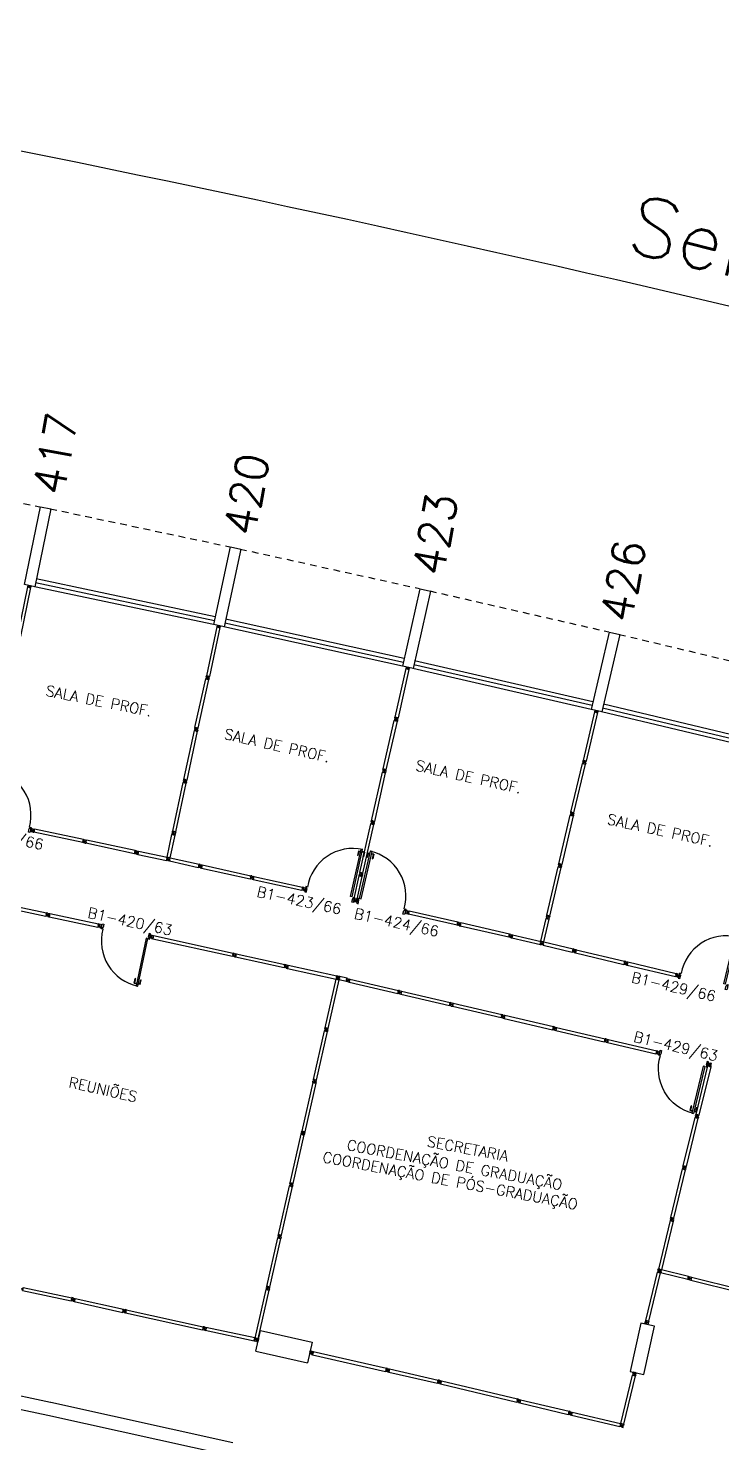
# Model space of a CAD drawing. Header units: millimetres. Extents: x 2958 to 3256, y 1036 to 1150.
# Drawn here: x 3199.34 to 3212.41, y 1114.37 to 1141.04 of the extents above; entities that cross this region are included whole.
import ezdxf

# ---------------------------------------------------------------- set-up
doc = ezdxf.new("R2010")
doc.units = ezdxf.units.MM
doc.linetypes.add('HIDDEN2', pattern=[0.1875, 0.125, -0.0625])
for name, color, linetype in [('BANC', 2, 'Continuous'), ('DIV', 2, 'Continuous'), ('ESQ', 1, 'Continuous'), ('ESTR', 3, 'Continuous'), ('NOPILAR1', 2, 'Continuous'), ('PROJ', 1, 'HIDDEN2'), ('TEXTO', 2, 'Continuous'), ('TEXTO-ENDEREÇO', 2, 'Continuous'), ('USO1', 2, 'Continuous')]:
    doc.layers.add(name, color=color, linetype=linetype)
doc.styles.add('1', font='romans.shx')
doc.styles.add('NOPILAR', font='simplex.shx', dxfattribs={"height": 0.6})
doc.styles.add('UNB-100', font='simplex.shx', dxfattribs={"height": 0.2})
doc.styles.add('UNB-100-1', font='simplex.shx', dxfattribs={"height": 0.2})
doc.dimstyles.new('1-600', dxfattribs={"dimtxt": 1.1, "dimasz": 2.5, "dimexe": 2, "dimexo": 4, "dimgap": 0.2, "dimtad": 1, "dimdec": 0, "dimzin": 4, "dimdsep": 46, "dimlunit": 6, "dimtxsty": '1', "dimblk1": 'NONE', "dimblk2": 'NONE', "dimsah": 1, "dimcen": 0, "dimclrd": 2, "dimclre": 2, "dimclrt": 2, "dimadec": 0, "dimazin": 0, "dimtfac": 1, "dimtdec": 0, "dimtmove": 2, "dimatfit": 3, "dimldrblk": 'NONE', "dimfxl": 1, "dimtolj": 1, "dimtzin": 0, "dimarcsym": 0})

# ---------------------------------------------------------------- blocks, each defined once
blk = doc.blocks.new('DIVMT-SLC')
for p, q in [((-0.03, 0.03), (-0.03, 0.006)), ((-0.008, 0.03), (-0.03, 0.03)), ((-0.0185, 0.006), (-0.03, 0.006)), ((-0.0185, -0.006), (-0.0185, 0.006)), ((-0.008, 0.03), (-0.008, 0.02)), ((-0.008, 0.02), (0.008, 0.02)), ((-0.0051, 0), (0.0051, 0)), ((0.0051, 0), (-0.0051, 0)), ((-0.0051, 0), (0.0051, 0)), ((0, -0.0051), (0, 0.0051)), ((0, 0.0051), (0, -0.0051)), ((0.008, 0.03), (0.008, 0.02)), ((0.008, 0.03), (0.03, 0.03)), ((0.0205, 0.006), (0.03, 0.006)), ((0.0205, -0.006), (0.0205, 0.006)), ((0.0205, 0.006), (0.0205, -0.006)), ((0.0205, 0.006), (0.03, 0.006)), ((0.97, 0.03), (0.03, 0.03)), ((0.03, 0.006), (0.03, 0.03)), ((0.03, -0.03), (0.03, 0.03)), ((0.03, -0.005), (0.03, 0.005)), ((0.97, -0.03), (0.97, 0.03)), ((0.97, 0.03), (0.97, 0.009)), ((0.97, 0.009), (0.97, 0.027)), ((0.9795, 0.006), (0.97, 0.006)), ((0.97, -0.005), (0.97, 0.005)), ((0.9795, 0.006), (0.9795, -0.006)), ((1.0051, 0), (0.9949, 0)), ((1, 0.0051), (1, -0.0051)), ((-0.0185, -0.006), (-0.03, -0.006)), ((-0.03, -0.03), (-0.03, -0.006)), ((-0.008, -0.03), (-0.03, -0.03)), ((-0.008, -0.03), (-0.008, -0.02)), ((-0.008, -0.02), (0.008, -0.02)), ((0.008, -0.03), (0.008, -0.02)), ((0.008, -0.03), (0.03, -0.03)), ((0.0205, -0.006), (0.03, -0.006)), ((0.0205, -0.006), (0.03, -0.006)), ((0.03, -0.006), (0.03, -0.03)), ((0.97, -0.03), (0.03, -0.03)), ((0.9795, -0.006), (0.97, -0.006)), ((0.97, -0.009), (0.97, -0.027))]:
    blk.add_line(p, q)
blk = doc.blocks.new('MTT-SLC')
for p, q in [((-0.008, 0.03), (-0.03, 0.03)), ((-0.03, 0.03), (-0.03, 0.006)), ((-0.0185, 0.006), (-0.03, 0.006)), ((-0.0185, -0.006), (-0.0185, 0.006)), ((-0.008, 0.03), (-0.008, 0.02)), ((-0.008, 0.02), (0.008, 0.02)), ((-0.0051, 0), (0.0051, 0)), ((0, -0.0051), (0, 0.0051)), ((0.008, 0.03), (0.03, 0.03)), ((0.008, 0.03), (0.008, 0.02)), ((0.0205, -0.006), (0.0205, 0.006)), ((0.0205, 0.006), (0.03, 0.006)), ((0.03, 0.006), (0.03, 0.03)), ((-0.03, -0.03), (-0.03, -0.006)), ((-0.0185, -0.006), (-0.03, -0.006)), ((-0.008, -0.03), (-0.03, -0.03)), ((-0.008, -0.02), (0.008, -0.02)), ((-0.008, -0.03), (-0.008, -0.02)), ((0.008, -0.03), (0.008, -0.02)), ((0.008, -0.03), (0.03, -0.03)), ((0.0205, -0.006), (0.03, -0.006)), ((0.03, -0.006), (0.03, -0.03))]:
    blk.add_line(p, q)
blk = doc.blocks.new('DIV-SLC')
for p, q in [((-0.0051, 0), (0.0051, 0)), ((0, -0.0051), (0, 0.0051)), ((0.0205, 0.006), (0.03, 0.006)), ((0.0205, -0.006), (0.0205, 0.006)), ((0.03, 0.03), (0.97, 0.03)), ((0.03, 0.03), (0.03, -0.03)), ((0.03, 0.009), (0.03, 0.027)), ((0.03, 0.005), (0.03, -0.005)), ((0.97, 0.03), (0.97, -0.03)), ((0.9795, 0.006), (0.97, 0.006)), ((0.97, 0.005), (0.97, -0.005)), ((0.9795, -0.006), (0.9795, 0.006)), ((1.0051, 0), (0.9949, 0)), ((0.9949, 0), (1.0051, 0)), ((1, -0.0051), (1, 0.0051)), ((0.0205, -0.006), (0.03, -0.006)), ((0.03, -0.03), (0.03, -0.009)), ((0.03, -0.009), (0.03, -0.027)), ((0.03, -0.03), (0.97, -0.03)), ((0.9795, -0.006), (0.97, -0.006))]:
    blk.add_line(p, q)
blk = doc.blocks.new('PDV2E-SLC')
at = {"layer": 'DIV', "color": 1}
for p, q in [((0.023, 0.925), (0.063, 0.925)), ((0.023, 0.925), (0.023, 0.835)), ((0.033, 0.835), (0.023, 0.835)), ((0.033, 0.915), (0.063, 0.915)), ((0.033, 0.915), (0.033, 0.835)), ((0.138, 0.925), (0.097, 0.925)), ((0.128, 0.915), (0.097, 0.915)), ((0.128, 0.915), (0.128, 0.835)), ((0.128, 0.835), (0.137, 0.835)), ((0.138, 0.925), (0.138, 0.835))]:
    blk.add_line(p, q, dxfattribs=at)
at = {"layer": 'DIV'}
for p, q in [((0.065, 0.05), (0.065, 0.965)), ((0.095, 0.965), (0.065, 0.965)), ((0.095, 0.05), (0.095, 0.965)), ((0.049, 0.05), (0.029, 0.05)), ((0.029, 0.05), (0.029, 0.035)), ((0.029, 0.035), (0.029, -0.035)), ((0.049, 0.02), (0.049, 0.05)), ((0.049, 0.02), (0.059, 0.02)), ((0.059, -0.05), (0.059, 0.02)), ((0.065, 0.05), (0.095, 0.05)), ((0.928, -0.05), (0.928, 0.02)), ((0.938, 0.02), (0.928, 0.02)), ((0.938, 0.05), (0.958, 0.05)), ((0.938, 0.02), (0.938, 0.05)), ((0.958, 0.05), (0.958, 0.035)), ((0.958, 0.035), (0.958, -0.035)), ((0.029, -0.035), (0.029, -0.05)), ((0.029, -0.05), (0.059, -0.05)), ((0.958, -0.05), (0.928, -0.05)), ((0.958, -0.035), (0.958, -0.05))]:
    blk.add_line(p, q, dxfattribs=at)
at = {"layer": 'DIV', "color": 1}
blk.add_arc((0.062, 0.1), 0.865, 356.6786, 90, dxfattribs=at)
blk = doc.blocks.new('DIVINI-SLC')
for p, q in [((-0.005, 0), (0.005, 0)), ((-0.005, 0), (0.005, 0)), ((0.008, 0.02), (0, 0.02)), ((0, 0.001), (0, 0.02)), ((0, -0.005), (0, 0.005)), ((0, -0.005), (0, 0.005)), ((0, -0.02), (0, 0.001)), ((0.008, 0.03), (0.03, 0.03)), ((0.008, 0.03), (0.008, 0.02)), ((0.02, 0.006), (0.03, 0.006)), ((0.02, 0.006), (0.02, -0.006)), ((0.02, -0.006), (0.02, 0.006)), ((0.02, 0.006), (0.03, 0.006)), ((0.02, -0.004), (0.02, 0.004)), ((0.023, 0.006), (0.027, 0.006)), ((0.03, -0.03), (0.03, 0.03)), ((0.03, 0.03), (0.03, -0.03)), ((0.03, 0.03), (0.97, 0.03)), ((0.03, 0.009), (0.03, 0.027)), ((0.03, 0.009), (0.03, 0.027)), ((0.03, -0.005), (0.03, 0.005)), ((0.03, 0.005), (0.03, -0.005)), ((0.97, 0.03), (0.97, -0.03)), ((0.98, 0.006), (0.97, 0.006)), ((0.97, 0.005), (0.97, -0.005)), ((0.98, -0.006), (0.98, 0.006)), ((0.995, 0), (1.005, 0)), ((1.005, 0), (0.995, 0)), ((1, -0.005), (1, 0.005)), ((0, -0.02), (0.008, -0.02)), ((0.008, -0.03), (0.008, -0.02)), ((0.008, -0.03), (0.03, -0.03)), ((0.02, -0.006), (0.03, -0.006)), ((0.02, -0.006), (0.03, -0.006)), ((0.023, -0.006), (0.027, -0.006)), ((0.03, -0.009), (0.03, -0.027)), ((0.03, -0.009), (0.03, -0.027)), ((0.03, -0.03), (0.03, -0.009)), ((0.03, -0.03), (0.97, -0.03)), ((0.98, -0.006), (0.97, -0.006))]:
    blk.add_line(p, q)
blk = doc.blocks.new('MDIVMT-SLC')
for p, q in [((-0.03, 0.03), (-0.03, 0.006)), ((-0.008, 0.03), (-0.03, 0.03)), ((-0.0185, 0.006), (-0.03, 0.006)), ((-0.0185, -0.006), (-0.0185, 0.006)), ((-0.008, 0.03), (-0.008, 0.02)), ((-0.008, 0.02), (0.008, 0.02)), ((-0.0051, 0), (0.0051, 0)), ((-0.0051, 0), (0.0051, 0)), ((0, -0.0051), (0, 0.0051)), ((0, -0.0051), (0, 0.0051)), ((0.008, 0.03), (0.008, 0.02)), ((0.008, 0.03), (0.03, 0.03)), ((0.0205, 0.006), (0.03, 0.006)), ((0.0205, -0.006), (0.0205, 0.006)), ((0.0205, 0.006), (0.03, 0.006)), ((0.0205, -0.006), (0.0205, 0.006)), ((0.03, 0.03), (0.03, -0.03)), ((0.03, 0.03), (0.47, 0.03)), ((0.03, 0.006), (0.03, 0.03)), ((0.03, 0.009), (0.03, 0.027)), ((0.03, 0.005), (0.03, -0.005)), ((0.47, 0.03), (0.47, -0.03)), ((0.4795, 0.006), (0.47, 0.006)), ((0.47, 0.005), (0.47, -0.005)), ((0.4795, -0.006), (0.4795, 0.006)), ((0.4949, 0), (0.5051, 0)), ((0.5051, 0), (0.4949, 0)), ((0.5, -0.0051), (0.5, 0.0051)), ((-0.0185, -0.006), (-0.03, -0.006)), ((-0.03, -0.03), (-0.03, -0.006)), ((-0.008, -0.03), (-0.03, -0.03)), ((-0.008, -0.03), (-0.008, -0.02)), ((-0.008, -0.02), (0.008, -0.02)), ((0.008, -0.03), (0.008, -0.02)), ((0.008, -0.03), (0.03, -0.03)), ((0.0205, -0.006), (0.03, -0.006)), ((0.0205, -0.006), (0.03, -0.006)), ((0.03, -0.006), (0.03, -0.03)), ((0.03, -0.03), (0.03, -0.009)), ((0.03, -0.009), (0.03, -0.027)), ((0.03, -0.03), (0.47, -0.03)), ((0.4795, -0.006), (0.47, -0.006))]:
    blk.add_line(p, q)
blk = doc.blocks.new('PDV2D-SLC')
at = {"layer": 'DIV'}
for p, q in [((0.03, 0.05), (0.06, 0.05)), ((0.03, 0.035), (0.03, 0.05)), ((0.03, -0.035), (0.03, 0.035)), ((0.06, 0.05), (0.06, -0.02)), ((0.941, 0.05), (0.941, -0.02)), ((0.971, 0.05), (0.941, 0.05)), ((0.971, 0.035), (0.971, 0.05)), ((0.971, -0.035), (0.971, 0.035)), ((0.03, -0.05), (0.03, -0.035)), ((0.05, -0.05), (0.03, -0.05)), ((0.05, -0.02), (0.06, -0.02)), ((0.05, -0.02), (0.05, -0.05)), ((0.079, -0.05), (0.109, -0.05)), ((0.079, -0.05), (0.079, -0.965)), ((0.109, -0.05), (0.109, -0.965)), ((0.951, -0.02), (0.941, -0.02)), ((0.951, -0.02), (0.951, -0.05)), ((0.951, -0.05), (0.971, -0.05)), ((0.971, -0.05), (0.971, -0.035)), ((0.109, -0.965), (0.079, -0.965))]:
    blk.add_line(p, q, dxfattribs=at)
at = {"layer": 'DIV', "color": 1}
for p, q in [((0.036, -0.925), (0.036, -0.835)), ((0.046, -0.835), (0.036, -0.835)), ((0.036, -0.925), (0.076, -0.925)), ((0.046, -0.915), (0.046, -0.835)), ((0.046, -0.915), (0.076, -0.915)), ((0.141, -0.915), (0.111, -0.915)), ((0.151, -0.925), (0.111, -0.925)), ((0.141, -0.915), (0.141, -0.835)), ((0.141, -0.835), (0.151, -0.835)), ((0.151, -0.925), (0.151, -0.835))]:
    blk.add_line(p, q, dxfattribs=at)
blk.add_arc((0.076, -0.1), 0.865, 270, 3.3214, dxfattribs=at)
blk = doc.blocks.new('*D93')
at = {"layer": 'DEFPOINTS', "color": 0, "transparency": 16777216}
for p in [(3221.465, 1133.602), (3196.179, 1132.706), (3195.887, 1131.235), (3231.548, 1124.111), (3231.132, 1122.67)]:
    blk.add_point(p, dxfattribs=at)
at = {"layer": 'USO1', "color": 2, "lineweight": -2, "transparency": 16777216}
for p, q in [((3196.957, 1136.63), (3197.832, 1141.042)), ((3232.657, 1127.954), (3233.904, 1132.276))]:
    blk.add_line(p, q, dxfattribs=at)
blk.add_arc((3112.971, 713.227), 434.15, 73.90244, 78.78048, dxfattribs=at)
at = {"layer": 'USO1', "color": 2, "transparency": 16777216, "insert": (3215.71, 1136.006), "char_height": 1.1, "attachment_point": 5, "rotation": 346.3415, "style": '1'}
blk.add_mtext('\\A1;Serviço Social', dxfattribs=at)
blk = doc.blocks.new('_NONE')
at = {"color": 0, "linetype": 'ByBlock'}
blk.add_circle((0, 0), 0.25, dxfattribs=at)
blk = doc.blocks.new('PILAR-SLC')
blk.add_lwpolyline([(0.2, 0), (0.2, -1.5), (0, -1.5), (0, 0)], close=True)

msp = doc.modelspace()

# ---------------------------------------------------------------- linework, layer by layer
at = {"layer": 'BANC'}
for p, q in [((3199.764, 1115.126), (3196.322, 1115.854)), ((3199.712, 1114.881), (3196.27, 1115.61)), ((3203.202, 1114.368), (3199.766, 1115.125)), ((3203.148, 1114.123), (3199.712, 1114.881))]:
    msp.add_line(p, q, dxfattribs=at)
at = {"layer": 'DIV'}
for p, q in [((3202.065, 1125.9), (3202.053, 1125.841)), ((3202.06, 1125.875), (3202.058, 1125.865)), ((3202.067, 1125.862), (3202.058, 1125.864)), ((3202.069, 1125.874), (3202.06, 1125.876)), ((3202.067, 1125.862), (3202.069, 1125.874)), ((3202.093, 1125.863), (3202.083, 1125.865)), ((3202.083, 1125.865), (3202.093, 1125.863)), ((3202.087, 1125.859), (3202.089, 1125.869)), ((3201.349, 1125.475), (3201.353, 1125.499)), ((3201.37, 1125.471), (3201.349, 1125.475)), ((3201.365, 1125.497), (3201.353, 1125.499)), ((3201.361, 1125.534), (3201.356, 1125.511)), ((3201.367, 1125.508), (3201.356, 1125.511)), ((3201.382, 1125.53), (3201.361, 1125.534)), ((3201.365, 1125.497), (3201.367, 1125.508)), ((3201.37, 1125.471), (3201.372, 1125.481)), ((3201.372, 1125.481), (3201.388, 1125.477)), ((3201.379, 1125.5), (3201.389, 1125.498)), ((3201.379, 1125.5), (3201.389, 1125.498)), ((3201.382, 1125.53), (3201.38, 1125.52)), ((3201.38, 1125.52), (3201.396, 1125.517)), ((3201.383, 1125.494), (3201.385, 1125.504)), ((3201.383, 1125.494), (3201.385, 1125.504)), ((3201.386, 1125.468), (3201.388, 1125.477)), ((3201.386, 1125.468), (3201.407, 1125.463)), ((3201.398, 1125.526), (3201.396, 1125.517)), ((3201.398, 1125.526), (3201.42, 1125.522)), ((3201.403, 1125.489), (3201.405, 1125.5)), ((3201.403, 1125.489), (3201.405, 1125.5)), ((3201.403, 1125.489), (3201.412, 1125.487)), ((3201.403, 1125.489), (3201.412, 1125.487)), ((3201.405, 1125.5), (3201.415, 1125.498)), ((3201.405, 1125.5), (3201.415, 1125.498)), ((3201.42, 1125.522), (3201.407, 1125.463)), ((3201.412, 1125.487), (3201.407, 1125.463)), ((3201.407, 1125.463), (3201.412, 1125.484)), ((3201.407, 1125.463), (3201.95, 1125.35)), ((3201.412, 1125.484), (3201.408, 1125.466)), ((3201.414, 1125.497), (3201.412, 1125.488)), ((3201.415, 1125.498), (3201.42, 1125.522)), ((3201.415, 1125.501), (3201.419, 1125.519)), ((3201.42, 1125.522), (3201.962, 1125.409)), ((3202.018, 1125.397), (3202.562, 1125.277)), ((3202.005, 1125.338), (3202.549, 1125.218)), ((3202.562, 1125.277), (3202.549, 1125.218)), ((3202.554, 1125.241), (3202.549, 1125.218)), ((3202.571, 1125.213), (3202.549, 1125.218)), ((3202.557, 1125.252), (3202.554, 1125.242)), ((3202.563, 1125.239), (3202.554, 1125.241)), ((3202.563, 1125.239), (3202.554, 1125.241)), ((3202.557, 1125.253), (3202.562, 1125.277)), ((3202.566, 1125.251), (3202.557, 1125.253)), ((3202.566, 1125.251), (3202.557, 1125.253)), ((3202.583, 1125.272), (3202.562, 1125.277)), ((3202.563, 1125.239), (3202.566, 1125.251)), ((3202.566, 1125.251), (3202.563, 1125.239)), ((3202.571, 1125.213), (3202.573, 1125.223)), ((3202.588, 1125.219), (3202.573, 1125.223)), ((3202.59, 1125.24), (3202.58, 1125.242)), ((3202.58, 1125.242), (3202.59, 1125.24)), ((3202.59, 1125.24), (3202.58, 1125.242)), ((3202.583, 1125.272), (3202.581, 1125.262)), ((3202.597, 1125.259), (3202.581, 1125.262)), ((3202.584, 1125.236), (3202.586, 1125.246)), ((3202.586, 1125.246), (3202.584, 1125.236)), ((3202.586, 1125.21), (3202.588, 1125.219)), ((3202.586, 1125.21), (3202.608, 1125.205)), ((3202.599, 1125.268), (3202.597, 1125.259)), ((3202.599, 1125.268), (3202.621, 1125.264)), ((3202.604, 1125.243), (3202.602, 1125.231)), ((3202.602, 1125.231), (3202.613, 1125.228)), ((3202.604, 1125.243), (3202.615, 1125.24)), ((3202.608, 1125.205), (3202.613, 1125.228)), ((3202.621, 1125.264), (3202.615, 1125.24)), ((3198.172, 1124.618), (3199.676, 1124.299)), ((3198.184, 1124.677), (3199.688, 1124.358)), ((3199.688, 1124.358), (3199.676, 1124.299)), ((3199.683, 1124.334), (3199.681, 1124.324)), ((3199.683, 1124.335), (3199.688, 1124.358)), ((3199.692, 1124.333), (3199.683, 1124.335)), ((3199.692, 1124.333), (3199.683, 1124.335)), ((3199.71, 1124.354), (3199.688, 1124.358)), ((3199.69, 1124.321), (3199.692, 1124.333)), ((3199.692, 1124.333), (3199.69, 1124.321)), ((3199.71, 1124.354), (3199.708, 1124.344)), ((3199.723, 1124.34), (3199.708, 1124.344)), ((3199.71, 1124.318), (3199.712, 1124.328)), ((3199.712, 1124.328), (3199.71, 1124.318)), ((3199.725, 1124.35), (3199.723, 1124.34)), ((3199.725, 1124.35), (3199.747, 1124.346)), ((3199.747, 1124.346), (3199.742, 1124.322)), ((3199.681, 1124.323), (3199.676, 1124.299)), ((3199.697, 1124.295), (3199.676, 1124.299)), ((3199.69, 1124.321), (3199.681, 1124.323)), ((3199.69, 1124.321), (3199.681, 1124.323)), ((3199.697, 1124.295), (3199.699, 1124.305)), ((3199.715, 1124.301), (3199.699, 1124.305)), ((3199.716, 1124.321), (3199.706, 1124.324)), ((3199.706, 1124.324), (3199.716, 1124.321)), ((3199.716, 1124.321), (3199.706, 1124.324)), ((3199.713, 1124.292), (3199.715, 1124.301)), ((3199.713, 1124.292), (3199.734, 1124.287)), ((3199.731, 1124.325), (3199.728, 1124.313)), ((3199.728, 1124.313), (3199.739, 1124.31)), ((3199.731, 1124.325), (3199.742, 1124.322)), ((3199.734, 1124.287), (3199.739, 1124.31)), ((3209.117, 1124.313), (3209.104, 1124.255)), ((3209.119, 1124.276), (3209.109, 1124.278)), ((3209.112, 1124.289), (3209.11, 1124.279)), ((3209.121, 1124.288), (3209.112, 1124.29)), ((3209.119, 1124.276), (3209.121, 1124.288)), ((3209.135, 1124.278), (3209.145, 1124.276)), ((3209.145, 1124.276), (3209.135, 1124.278)), ((3209.139, 1124.272), (3209.141, 1124.282)), ((3201.645, 1123.945), (3201.632, 1123.886)), ((3201.637, 1123.909), (3201.632, 1123.886)), ((3201.654, 1123.881), (3201.632, 1123.886)), ((3201.647, 1123.907), (3201.637, 1123.909)), ((3201.647, 1123.907), (3201.637, 1123.909)), ((3201.64, 1123.92), (3201.638, 1123.91)), ((3201.64, 1123.921), (3201.645, 1123.945)), ((3201.649, 1123.919), (3201.64, 1123.921)), ((3201.649, 1123.919), (3201.64, 1123.921)), ((3201.667, 1123.94), (3201.645, 1123.945)), ((3201.647, 1123.907), (3201.649, 1123.919)), ((3201.649, 1123.919), (3201.647, 1123.907)), ((3201.654, 1123.881), (3201.656, 1123.891)), ((3201.671, 1123.888), (3201.656, 1123.891)), ((3201.663, 1123.91), (3201.673, 1123.908)), ((3201.673, 1123.908), (3201.663, 1123.91)), ((3201.663, 1123.91), (3201.673, 1123.908)), ((3201.673, 1123.908), (3201.663, 1123.91)), ((3201.667, 1123.94), (3201.664, 1123.93)), ((3201.68, 1123.927), (3201.664, 1123.93)), ((3201.667, 1123.904), (3201.669, 1123.914)), ((3201.667, 1123.904), (3201.669, 1123.914)), ((3201.669, 1123.914), (3201.667, 1123.904)), ((3201.669, 1123.878), (3201.671, 1123.888)), ((3201.669, 1123.878), (3201.691, 1123.873)), ((3201.682, 1123.936), (3201.68, 1123.927)), ((3201.682, 1123.936), (3201.704, 1123.932)), ((3201.687, 1123.911), (3201.685, 1123.899)), ((3201.685, 1123.899), (3201.696, 1123.896)), ((3201.687, 1123.911), (3201.699, 1123.908)), ((3201.687, 1123.898), (3201.689, 1123.91)), ((3201.687, 1123.898), (3201.696, 1123.896)), ((3201.689, 1123.91), (3201.699, 1123.908)), ((3201.704, 1123.932), (3201.691, 1123.873)), ((3201.691, 1123.873), (3201.696, 1123.896)), ((3201.695, 1123.893), (3201.691, 1123.876)), ((3201.691, 1123.873), (3201.695, 1123.893)), ((3201.691, 1123.873), (3203.192, 1123.542)), ((3201.698, 1123.907), (3201.696, 1123.897)), ((3201.704, 1123.932), (3201.699, 1123.908)), ((3201.699, 1123.911), (3201.703, 1123.929)), ((3201.704, 1123.932), (3203.205, 1123.6)), ((3208.402, 1123.899), (3208.407, 1123.923)), ((3208.424, 1123.894), (3208.402, 1123.899)), ((3208.419, 1123.92), (3208.407, 1123.923)), ((3208.415, 1123.958), (3208.41, 1123.934)), ((3208.421, 1123.932), (3208.41, 1123.934)), ((3208.437, 1123.953), (3208.415, 1123.958)), ((3208.419, 1123.92), (3208.421, 1123.932)), ((3208.424, 1123.894), (3208.426, 1123.904)), ((3208.426, 1123.904), (3208.441, 1123.901)), ((3208.433, 1123.923), (3208.443, 1123.921)), ((3208.433, 1123.923), (3208.443, 1123.921)), ((3208.437, 1123.953), (3208.435, 1123.943)), ((3208.435, 1123.943), (3208.45, 1123.94)), ((3208.437, 1123.917), (3208.439, 1123.927)), ((3208.437, 1123.917), (3208.439, 1123.927)), ((3208.439, 1123.891), (3208.441, 1123.901)), ((3208.439, 1123.891), (3208.461, 1123.886)), ((3208.452, 1123.949), (3208.45, 1123.94)), ((3208.452, 1123.949), (3208.474, 1123.945)), ((3208.457, 1123.912), (3208.459, 1123.923)), ((3208.457, 1123.912), (3208.459, 1123.923)), ((3208.457, 1123.912), (3208.466, 1123.909)), ((3208.457, 1123.912), (3208.466, 1123.909)), ((3208.459, 1123.923), (3208.469, 1123.921)), ((3208.459, 1123.923), (3208.469, 1123.921)), ((3208.474, 1123.945), (3208.461, 1123.886)), ((3208.466, 1123.909), (3208.461, 1123.886)), ((3208.465, 1123.907), (3208.461, 1123.889)), ((3208.461, 1123.886), (3208.465, 1123.907)), ((3208.461, 1123.886), (3209.001, 1123.763)), ((3208.468, 1123.92), (3208.466, 1123.91)), ((3208.469, 1123.921), (3208.474, 1123.945)), ((3208.469, 1123.924), (3208.473, 1123.942)), ((3208.474, 1123.945), (3209.014, 1123.822)), ((3209.062, 1123.811), (3209.612, 1123.68)), ((3203.205, 1123.6), (3203.192, 1123.542)), ((3203.197, 1123.565), (3203.192, 1123.542)), ((3203.213, 1123.537), (3203.192, 1123.542)), ((3203.199, 1123.576), (3203.197, 1123.566)), ((3203.206, 1123.563), (3203.197, 1123.565)), ((3203.206, 1123.563), (3203.197, 1123.565)), ((3203.199, 1123.577), (3203.205, 1123.6)), ((3203.209, 1123.575), (3203.199, 1123.577)), ((3203.209, 1123.575), (3203.199, 1123.577)), ((3203.226, 1123.595), (3203.205, 1123.6)), ((3203.206, 1123.563), (3203.209, 1123.575)), ((3203.209, 1123.575), (3203.206, 1123.563)), ((3203.213, 1123.537), (3203.215, 1123.547)), ((3203.231, 1123.543), (3203.215, 1123.547)), ((3203.232, 1123.563), (3203.222, 1123.565)), ((3203.222, 1123.565), (3203.232, 1123.563)), ((3203.232, 1123.563), (3203.222, 1123.565)), ((3203.226, 1123.595), (3203.224, 1123.586)), ((3203.24, 1123.582), (3203.224, 1123.586)), ((3203.226, 1123.559), (3203.228, 1123.569)), ((3203.228, 1123.569), (3203.226, 1123.559)), ((3203.229, 1123.533), (3203.231, 1123.543)), ((3203.229, 1123.533), (3203.25, 1123.529)), ((3203.242, 1123.592), (3203.24, 1123.582)), ((3203.242, 1123.592), (3203.263, 1123.587)), ((3203.247, 1123.566), (3203.244, 1123.555)), ((3203.244, 1123.555), (3203.255, 1123.552)), ((3203.247, 1123.566), (3203.258, 1123.564)), ((3203.25, 1123.529), (3203.255, 1123.552)), ((3203.263, 1123.587), (3203.258, 1123.564)), ((3209.048, 1123.752), (3209.598, 1123.621)), ((3209.612, 1123.68), (3209.598, 1123.621)), ((3209.604, 1123.645), (3209.598, 1123.621)), ((3209.619, 1123.616), (3209.598, 1123.621)), ((3209.606, 1123.655), (3209.604, 1123.646)), ((3209.613, 1123.643), (3209.604, 1123.645)), ((3209.613, 1123.643), (3209.604, 1123.645)), ((3209.606, 1123.656), (3209.612, 1123.68)), ((3209.616, 1123.654), (3209.606, 1123.656)), ((3209.616, 1123.654), (3209.606, 1123.656)), ((3209.633, 1123.675), (3209.612, 1123.68)), ((3209.613, 1123.643), (3209.616, 1123.654)), ((3209.616, 1123.654), (3209.613, 1123.643)), ((3209.619, 1123.616), (3209.622, 1123.626)), ((3209.637, 1123.622), (3209.622, 1123.626)), ((3209.639, 1123.642), (3209.629, 1123.645)), ((3209.629, 1123.645), (3209.639, 1123.642)), ((3209.639, 1123.642), (3209.629, 1123.645)), ((3209.633, 1123.675), (3209.631, 1123.665)), ((3209.647, 1123.661), (3209.631, 1123.665)), ((3209.633, 1123.639), (3209.635, 1123.649)), ((3209.635, 1123.649), (3209.633, 1123.639)), ((3209.635, 1123.613), (3209.637, 1123.622)), ((3209.635, 1123.613), (3209.656, 1123.607)), ((3209.649, 1123.671), (3209.647, 1123.661)), ((3209.649, 1123.671), (3209.67, 1123.666)), ((3209.654, 1123.645), (3209.651, 1123.633)), ((3209.651, 1123.633), (3209.662, 1123.631)), ((3209.654, 1123.645), (3209.665, 1123.642)), ((3209.656, 1123.607), (3209.662, 1123.631)), ((3209.67, 1123.666), (3209.665, 1123.642)), ((3205.333, 1123.067), (3205.203, 1123.098)), ((3205.347, 1123.126), (3205.216, 1123.157)), ((3212.18, 1121.496), (3212.19, 1121.493)), ((3212.184, 1121.49), (3212.187, 1121.5)), ((3204.518, 1120.208), (3204.528, 1120.206)), ((3204.521, 1120.202), (3204.524, 1120.212)), ((3204.541, 1120.197), (3204.544, 1120.208)), ((3204.541, 1120.197), (3204.551, 1120.194)), ((3204.544, 1120.208), (3204.553, 1120.206)), ((3204.559, 1120.23), (3204.545, 1120.171)), ((3204.545, 1120.171), (3204.55, 1120.192)), ((3204.55, 1120.192), (3204.546, 1120.174)), ((3204.553, 1120.205), (3204.551, 1120.195)), ((3204.554, 1120.209), (3204.558, 1120.227)), ((3211.235, 1117.609), (3211.245, 1117.607)), ((3211.245, 1117.607), (3211.235, 1117.609)), ((3211.241, 1117.613), (3211.239, 1117.603)), ((3211.262, 1117.609), (3211.259, 1117.597)), ((3211.259, 1117.597), (3211.268, 1117.595)), ((3211.262, 1117.572), (3211.277, 1117.63)), ((3211.262, 1117.609), (3211.271, 1117.607)), ((3211.773, 1117.445), (3211.262, 1117.572)), ((3211.268, 1117.596), (3211.271, 1117.606)), ((3211.787, 1117.503), (3211.277, 1117.63)), ((3211.773, 1117.445), (3211.787, 1117.503)), ((3211.778, 1117.469), (3211.773, 1117.445)), ((3211.778, 1117.466), (3211.773, 1117.448)), ((3211.794, 1117.44), (3211.773, 1117.445)), ((3211.788, 1117.466), (3211.778, 1117.469)), ((3211.788, 1117.466), (3211.778, 1117.469)), ((3211.779, 1117.469), (3211.781, 1117.479)), ((3211.781, 1117.48), (3211.787, 1117.503)), ((3211.79, 1117.478), (3211.781, 1117.48)), ((3211.79, 1117.478), (3211.781, 1117.48)), ((3211.787, 1117.503), (3211.782, 1117.483)), ((3211.782, 1117.483), (3211.786, 1117.501)), ((3211.808, 1117.498), (3211.787, 1117.503)), ((3211.79, 1117.478), (3211.788, 1117.466)), ((3211.79, 1117.478), (3211.788, 1117.466)), ((3211.794, 1117.44), (3211.796, 1117.45)), ((3211.812, 1117.446), (3211.796, 1117.45)), ((3211.814, 1117.466), (3211.804, 1117.468)), ((3211.814, 1117.466), (3211.804, 1117.468)), ((3211.808, 1117.498), (3211.806, 1117.488)), ((3211.822, 1117.485), (3211.806, 1117.488)), ((3211.81, 1117.472), (3211.808, 1117.462)), ((3211.81, 1117.472), (3211.808, 1117.462)), ((3211.81, 1117.436), (3211.812, 1117.446)), ((3211.81, 1117.436), (3211.831, 1117.431)), ((3211.824, 1117.494), (3211.822, 1117.485)), ((3211.824, 1117.494), (3211.845, 1117.489)), ((3211.828, 1117.468), (3211.825, 1117.457)), ((3211.825, 1117.457), (3211.837, 1117.454)), ((3211.828, 1117.468), (3211.84, 1117.466)), ((3211.831, 1117.431), (3211.837, 1117.454)), ((3211.845, 1117.489), (3211.84, 1117.466)), ((3201.192, 1116.874), (3201.179, 1116.815)), ((3201.187, 1116.853), (3201.191, 1116.871)), ((3201.192, 1116.874), (3202.643, 1116.554)), ((3201.151, 1116.852), (3201.161, 1116.85)), ((3201.155, 1116.846), (3201.157, 1116.856)), ((3201.175, 1116.841), (3201.177, 1116.852)), ((3201.175, 1116.841), (3201.184, 1116.839)), ((3201.177, 1116.852), (3201.187, 1116.85)), ((3201.179, 1116.815), (3201.184, 1116.836)), ((3201.179, 1116.815), (3202.631, 1116.496)), ((3201.184, 1116.836), (3201.18, 1116.818)), ((3201.187, 1116.849), (3201.184, 1116.84)), ((3210.968, 1116.614), (3210.982, 1116.673)), ((3210.974, 1116.638), (3210.968, 1116.614)), ((3210.989, 1116.609), (3210.968, 1116.614)), ((3210.973, 1116.635), (3210.969, 1116.617)), ((3210.974, 1116.639), (3210.976, 1116.648)), ((3210.983, 1116.635), (3210.974, 1116.638)), ((3210.983, 1116.635), (3210.974, 1116.638)), ((3210.977, 1116.649), (3210.982, 1116.673)), ((3210.982, 1116.673), (3210.977, 1116.652)), ((3210.977, 1116.652), (3210.982, 1116.67)), ((3210.986, 1116.647), (3210.977, 1116.649)), ((3210.986, 1116.647), (3210.977, 1116.649)), ((3211.004, 1116.667), (3210.982, 1116.673)), ((3210.986, 1116.647), (3210.983, 1116.635)), ((3210.986, 1116.647), (3210.983, 1116.635)), ((3210.989, 1116.609), (3210.992, 1116.619)), ((3211.007, 1116.615), (3210.992, 1116.619)), ((3211.009, 1116.635), (3210.999, 1116.638)), ((3211.009, 1116.635), (3210.999, 1116.638)), ((3211.004, 1116.667), (3211.001, 1116.658)), ((3211.017, 1116.654), (3211.001, 1116.658)), ((3211.006, 1116.641), (3211.003, 1116.631)), ((3211.006, 1116.641), (3211.003, 1116.631)), ((3211.005, 1116.605), (3211.007, 1116.615)), ((3211.005, 1116.605), (3211.026, 1116.6)), ((3211.019, 1116.664), (3211.017, 1116.654)), ((3211.019, 1116.664), (3211.041, 1116.658)), ((3211.024, 1116.638), (3211.021, 1116.626)), ((3211.021, 1116.626), (3211.032, 1116.623)), ((3211.024, 1116.638), (3211.035, 1116.635)), ((3211.026, 1116.6), (3211.032, 1116.623)), ((3211.041, 1116.658), (3211.035, 1116.635)), ((3202.643, 1116.554), (3202.631, 1116.496)), ((3202.636, 1116.519), (3202.631, 1116.496)), ((3202.652, 1116.491), (3202.631, 1116.496)), ((3202.638, 1116.53), (3202.636, 1116.52)), ((3202.645, 1116.517), (3202.636, 1116.519)), ((3202.645, 1116.517), (3202.636, 1116.519)), ((3202.638, 1116.531), (3202.643, 1116.554)), ((3202.648, 1116.529), (3202.638, 1116.531)), ((3202.648, 1116.529), (3202.638, 1116.531)), ((3202.665, 1116.55), (3202.643, 1116.554)), ((3202.645, 1116.517), (3202.648, 1116.529)), ((3202.648, 1116.529), (3202.645, 1116.517)), ((3202.652, 1116.491), (3202.654, 1116.501)), ((3202.67, 1116.497), (3202.654, 1116.501)), ((3202.671, 1116.517), (3202.661, 1116.52)), ((3202.661, 1116.52), (3202.671, 1116.517)), ((3202.671, 1116.517), (3202.661, 1116.52)), ((3202.665, 1116.55), (3202.663, 1116.54)), ((3202.678, 1116.536), (3202.663, 1116.54)), ((3202.665, 1116.514), (3202.667, 1116.523)), ((3202.667, 1116.523), (3202.665, 1116.514)), ((3202.668, 1116.487), (3202.67, 1116.497)), ((3202.668, 1116.487), (3202.689, 1116.483)), ((3202.681, 1116.546), (3202.678, 1116.536)), ((3202.681, 1116.546), (3202.702, 1116.541)), ((3202.686, 1116.52), (3202.683, 1116.509)), ((3202.683, 1116.509), (3202.694, 1116.506)), ((3202.686, 1116.52), (3202.697, 1116.518)), ((3202.689, 1116.483), (3202.694, 1116.506)), ((3202.702, 1116.541), (3202.697, 1116.518)), ((3203.632, 1116.096), (3203.721, 1116.486)), ((3203.682, 1116.327), (3203.669, 1116.268)), ((3203.721, 1116.486), (3204.696, 1116.264)), ((3203.632, 1116.096), (3204.607, 1115.874)), ((3203.641, 1116.305), (3203.651, 1116.303)), ((3203.645, 1116.299), (3203.647, 1116.309)), ((3203.665, 1116.294), (3203.667, 1116.305)), ((3203.665, 1116.294), (3203.674, 1116.292)), ((3203.667, 1116.305), (3203.677, 1116.303)), ((3203.673, 1116.289), (3203.669, 1116.271)), ((3203.669, 1116.268), (3203.673, 1116.289)), ((3203.676, 1116.302), (3203.674, 1116.293)), ((3203.677, 1116.306), (3203.681, 1116.324)), ((3204.696, 1116.264), (3204.607, 1115.874)), ((3204.659, 1116.101), (3204.646, 1116.042)), ((3204.651, 1116.066), (3204.646, 1116.042)), ((3204.653, 1116.077), (3204.651, 1116.067)), ((3204.66, 1116.064), (3204.651, 1116.066)), ((3204.66, 1116.064), (3204.651, 1116.066)), ((3204.654, 1116.078), (3204.659, 1116.101)), ((3204.663, 1116.075), (3204.654, 1116.078)), ((3204.663, 1116.075), (3204.654, 1116.078)), ((3204.681, 1116.096), (3204.659, 1116.101)), ((3204.66, 1116.064), (3204.663, 1116.075)), ((3204.663, 1116.075), (3204.66, 1116.064)), ((3204.676, 1116.064), (3204.686, 1116.062)), ((3204.687, 1116.064), (3204.677, 1116.066)), ((3204.677, 1116.066), (3204.687, 1116.064)), ((3204.687, 1116.064), (3204.677, 1116.066)), ((3204.681, 1116.096), (3204.678, 1116.086)), ((3204.694, 1116.083), (3204.678, 1116.086)), ((3204.68, 1116.06), (3204.683, 1116.07)), ((3204.683, 1116.07), (3204.68, 1116.06)), ((3204.68, 1116.058), (3204.682, 1116.068)), ((3204.696, 1116.092), (3204.694, 1116.083)), ((3204.696, 1116.092), (3204.718, 1116.088)), ((3204.701, 1116.067), (3204.698, 1116.055)), ((3204.7, 1116.052), (3204.702, 1116.064)), ((3204.701, 1116.067), (3204.712, 1116.064)), ((3204.702, 1116.064), (3204.712, 1116.062)), ((3204.717, 1116.085), (3204.704, 1116.027)), ((3204.711, 1116.061), (3204.709, 1116.051)), ((3204.718, 1116.088), (3204.712, 1116.064)), ((3204.712, 1116.065), (3204.716, 1116.083)), ((3204.717, 1116.085), (3206.093, 1115.771)), ((3204.667, 1116.038), (3204.646, 1116.042)), ((3204.667, 1116.038), (3204.669, 1116.047)), ((3204.685, 1116.044), (3204.669, 1116.047)), ((3204.683, 1116.034), (3204.685, 1116.044)), ((3204.683, 1116.034), (3204.704, 1116.029)), ((3204.698, 1116.055), (3204.709, 1116.052)), ((3204.7, 1116.052), (3204.709, 1116.05)), ((3204.704, 1116.029), (3204.709, 1116.052)), ((3204.704, 1116.027), (3204.708, 1116.047)), ((3204.708, 1116.047), (3204.704, 1116.03)), ((3204.704, 1116.027), (3206.08, 1115.713)), ((3206.093, 1115.771), (3206.08, 1115.713)), ((3206.085, 1115.736), (3206.08, 1115.713)), ((3206.101, 1115.708), (3206.08, 1115.713)), ((3206.095, 1115.734), (3206.085, 1115.736)), ((3206.095, 1115.734), (3206.085, 1115.736)), ((3206.088, 1115.747), (3206.086, 1115.737)), ((3206.088, 1115.748), (3206.093, 1115.771)), ((3206.097, 1115.746), (3206.088, 1115.748)), ((3206.097, 1115.746), (3206.088, 1115.748)), ((3206.115, 1115.766), (3206.093, 1115.771)), ((3206.095, 1115.734), (3206.097, 1115.746)), ((3206.097, 1115.746), (3206.095, 1115.734)), ((3206.101, 1115.708), (3206.104, 1115.718)), ((3206.119, 1115.714), (3206.104, 1115.718)), ((3206.121, 1115.734), (3206.111, 1115.737)), ((3206.111, 1115.737), (3206.121, 1115.734)), ((3206.121, 1115.734), (3206.111, 1115.737)), ((3206.115, 1115.766), (3206.113, 1115.757)), ((3206.128, 1115.753), (3206.113, 1115.757)), ((3206.115, 1115.73), (3206.117, 1115.74)), ((3206.117, 1115.74), (3206.115, 1115.73)), ((3206.117, 1115.704), (3206.119, 1115.714)), ((3206.117, 1115.704), (3206.138, 1115.7)), ((3206.13, 1115.763), (3206.128, 1115.753)), ((3206.13, 1115.763), (3206.152, 1115.758)), ((3206.135, 1115.737), (3206.133, 1115.725)), ((3206.133, 1115.725), (3206.144, 1115.723)), ((3206.135, 1115.737), (3206.146, 1115.735)), ((3206.138, 1115.7), (3206.144, 1115.723)), ((3206.152, 1115.758), (3206.146, 1115.735)), ((3207.13, 1115.535), (3207.116, 1115.477)), ((3207.125, 1115.515), (3207.129, 1115.532)), ((3207.13, 1115.535), (3208.564, 1115.193)), ((3207.089, 1115.514), (3207.099, 1115.512)), ((3207.093, 1115.508), (3207.095, 1115.518)), ((3207.112, 1115.502), (3207.115, 1115.514)), ((3207.112, 1115.502), (3207.122, 1115.5)), ((3207.115, 1115.514), (3207.124, 1115.512)), ((3207.116, 1115.477), (3207.121, 1115.497)), ((3207.116, 1115.477), (3208.55, 1115.135)), ((3207.121, 1115.497), (3207.117, 1115.48)), ((3207.124, 1115.511), (3207.122, 1115.501)), ((3208.564, 1115.193), (3208.55, 1115.135)), ((3208.556, 1115.158), (3208.55, 1115.135)), ((3208.572, 1115.129), (3208.55, 1115.135)), ((3208.558, 1115.169), (3208.556, 1115.159)), ((3208.565, 1115.156), (3208.556, 1115.158)), ((3208.565, 1115.156), (3208.556, 1115.158)), ((3208.559, 1115.17), (3208.564, 1115.193)), ((3208.568, 1115.167), (3208.559, 1115.17)), ((3208.568, 1115.167), (3208.559, 1115.17)), ((3208.586, 1115.188), (3208.564, 1115.193)), ((3208.565, 1115.156), (3208.568, 1115.167)), ((3208.568, 1115.167), (3208.565, 1115.156)), ((3208.572, 1115.129), (3208.574, 1115.139)), ((3208.59, 1115.136), (3208.574, 1115.139)), ((3208.591, 1115.156), (3208.581, 1115.158)), ((3208.581, 1115.158), (3208.591, 1115.156)), ((3208.591, 1115.156), (3208.581, 1115.158)), ((3208.586, 1115.188), (3208.583, 1115.178)), ((3208.599, 1115.174), (3208.583, 1115.178)), ((3208.585, 1115.152), (3208.588, 1115.162)), ((3208.588, 1115.162), (3208.585, 1115.152)), ((3208.587, 1115.126), (3208.59, 1115.136)), ((3208.587, 1115.126), (3208.609, 1115.121)), ((3208.601, 1115.184), (3208.599, 1115.174)), ((3208.601, 1115.184), (3208.623, 1115.179)), ((3208.606, 1115.158), (3208.603, 1115.147)), ((3208.603, 1115.147), (3208.614, 1115.144)), ((3208.606, 1115.158), (3208.617, 1115.156)), ((3208.609, 1115.121), (3208.614, 1115.144)), ((3208.623, 1115.179), (3208.617, 1115.156))]:
    msp.add_line(p, q, dxfattribs=at)
msp.add_lwpolyline([(3210.688, 1115.711), (3210.948, 1115.653), (3211.148, 1116.564), (3210.888, 1116.622)], close=True, dxfattribs=at)
at = {"layer": 'ESQ'}
for p, q in [((3202.836, 1129.795), (3199.463, 1130.509)), ((3202.852, 1129.868), (3199.478, 1130.582)), ((3202.867, 1129.942), (3199.494, 1130.656)), ((3206.399, 1129.01), (3203.032, 1129.753)), ((3206.415, 1129.083), (3203.048, 1129.826)), ((3206.431, 1129.156), (3203.064, 1129.899)), ((3209.955, 1128.195), (3206.594, 1128.966)), ((3209.971, 1128.268), (3206.611, 1129.039)), ((3209.988, 1128.341), (3206.627, 1129.112)), ((3213.503, 1127.349), (3210.149, 1128.149)), ((3213.521, 1127.422), (3210.167, 1128.222)), ((3213.538, 1127.495), (3210.184, 1128.295))]:
    msp.add_line(p, q, dxfattribs=at)
at = {"layer": 'PROJ'}
for p, q in [((3196.169, 1132.708), (3199.561, 1132.02)), ((3199.757, 1131.98), (3203.143, 1131.263)), ((3203.338, 1131.221), (3206.717, 1130.476)), ((3206.912, 1130.432), (3210.285, 1129.658)), ((3210.48, 1129.612), (3213.846, 1128.809))]:
    msp.add_line(p, q, dxfattribs=at)

# ---------------------------------------------------------------- block references
at = {"layer": 'DIV'}
for name, p, rotation in [('DIVINI-SLC', (3199.364, 1130.529), 258.3861757123216), ('DIVINI-SLC', (3202.933, 1129.774), 257.8983757123216), ('DIVINI-SLC', (3206.496, 1128.988), 257.4105757123216), ('DIVMT-SLC', (3202.724, 1128.796), 257.6014592458077), ('DIVINI-SLC', (3210.051, 1128.172), 256.9227757123217), ('DIVMT-SLC', (3202.511, 1127.819), 257.8526401987342), ('DIVMT-SLC', (3206.278, 1128.012), 257.1136592458077), ('PDV2E-SLC', (3198.449, 1126.121), 348.0120582532916), ('DIVMT-SLC', (3206.057, 1127.037), 257.3648401987343), ('DIVMT-SLC', (3209.825, 1127.198), 256.6258592458076), ('DIVMT-SLC', (3202.3, 1126.841), 257.7948040021593), ('DIVMT-SLC', (3209.596, 1126.224), 256.8770401987342), ('DIVMT-SLC', (3199.428, 1125.914), 348.1849395974363), ('DIVMT-SLC', (3205.837, 1126.061), 257.3070040021593), ('DIVMT-SLC', (3200.406, 1125.707), 347.9604679424477), ('MDIVMT-SLC', (3201.982, 1125.374), 77.80490666988075), ('MTT-SLC', (3202.088, 1125.864), 167.989606662322), ('PDV2D-SLC', (3205.514, 1124.595), 167.4824976035728), ('PDV2E-SLC', (3205.514, 1124.595), 347.0364582532915), ('DIVMT-SLC', (3203.561, 1125.025), 167.5456233087274), ('DIVMT-SLC', (3209.368, 1125.251), 256.8192040021593), ('DIVMT-SLC', (3204.538, 1124.81), 167.5858485012792), ('MDIVMT-SLC', (3205.507, 1124.596), 77.31710666988076), ('MTT-SLC', (3205.617, 1125.086), 347.0573436579633), ('DIVMT-SLC', (3200.69, 1124.116), 168.070065763344), ('DIVMT-SLC', (3206.489, 1124.371), 347.2093395974363), ('PDV2E-SLC', (3201.668, 1123.909), 168.0849796573629), ('DIVMT-SLC', (3207.464, 1124.147), 346.9848679424476), ('MDIVMT-SLC', (3209.026, 1123.788), 76.82930666988075), ('MTT-SLC', (3209.14, 1124.277), 167.014006662322), ('PDV2D-SLC', (3212.552, 1122.948), 166.5068976035728), ('DIVMT-SLC', (3204.204, 1123.349), 167.582265763344), ('DIVMT-SLC', (3210.607, 1123.411), 166.5700233087274), ('DIVMT-SLC', (3205.181, 1123.134), 167.582265763344), ('DIVMT-SLC', (3211.58, 1123.18), 166.6102485012792), ('DIVMT-SLC', (3205.181, 1123.134), 257.3269788716892), ('MTT-SLC', (3205.369, 1123.09), 166.8292170700851), ('DIVMT-SLC', (3206.343, 1122.862), 166.8292170700851), ('DIVMT-SLC', (3207.317, 1122.634), 166.8292170700851), ('DIVMT-SLC', (3208.291, 1122.406), 166.8292170700851), ('DIVMT-SLC', (3204.961, 1122.158), 257.2622992112164), ('DIVMT-SLC', (3209.264, 1122.178), 166.8292170700851), ('DIVMT-SLC', (3210.238, 1121.95), 166.8292170700851), ('DIVMT-SLC', (3211.212, 1121.723), 166.8292170700851), ('DIVMT-SLC', (3211.949, 1120.523), 76.35138203681932), ('MTT-SLC', (3212.185, 1121.495), 256.3488394360863), ('MTT-SLC', (3204.741, 1121.183), 347.1792294060897), ('DIVMT-SLC', (3211.949, 1120.523), 256.2866992112163), ('DIVMT-SLC', (3204.523, 1120.207), 257.2401694566594), ('DIVMT-SLC', (3211.711, 1119.552), 256.503920507288), ('DIVMT-SLC', (3204.302, 1119.232), 257.3374319865706), ('MTT-SLC', (3211.478, 1118.579), 256.3118032267581), ('DIVMT-SLC', (3204.081, 1118.256), 257.3848506451483), ('DIVMT-SLC', (3211.24, 1117.608), 256.3618319865706), ('DIVMT-SLC', (3212.78, 1117.227), 166.0900103531744), ('DIV-SLC', (3199.21, 1117.272), 347.9703642060337), ('DIVMT-SLC', (3203.862, 1117.281), 257.3407629525587), ('MTT-SLC', (3200.189, 1117.067), 347.4650719777653), ('DIV-SLC', (3200.189, 1117.067), 347.2850340436183), ('MTT-SLC', (3201.156, 1116.851), 254.9985094508757), ('MTT-SLC', (3203.646, 1116.304), 347.1523019818994), ('DIVMT-SLC', (3207.091, 1115.513), 167.1748718363569), ('MTT-SLC', (3207.094, 1115.513), 346.6645019818994), ('DIVMT-SLC', (3210.768, 1115.665), 256.3651629525587), ('DIVMT-SLC', (3209.559, 1114.923), 166.6034596204563), ('DIVMT-SLC', (3210.532, 1114.693), 166.6870718363569)]:
    msp.add_blockref(name, p, dxfattribs=dict(at, rotation=rotation))
at = {"layer": 'DIV', "xscale": -1}
for name, p, rotation in [('PDV2D-SLC', (3212.185, 1121.494), 346.3690663372248), ('DIVMT-SLC', (3204.52, 1120.207), 257.2622992112562), ('DIVMT-SLC', (3211.244, 1117.607), 256.5039205072569), ('DIV-SLC', (3203.635, 1116.308), 347.8877541045493)]:
    msp.add_blockref(name, p, dxfattribs=dict(at, rotation=rotation))
at = {"layer": 'ESTR'}
for p, rotation in [((3199.575, 1132.018), 348.2926829268289), ((3203.156, 1131.261), 347.8048780487799), ((3206.732, 1130.473), 347.3170731707306), ((3210.3, 1129.655), 346.8292682926822)]:
    msp.add_blockref('PILAR-SLC', p, dxfattribs=dict(at, rotation=rotation))

# ---------------------------------------------------------------- texts
at = {"layer": 'NOPILAR1', "style": 'NOPILAR'}
for s, p in [('417', (3200.011, 1132.207)), ('417', (3200.011, 1132.207)), ('420', (3203.612, 1131.441)), ('420', (3203.612, 1131.441)), ('423', (3207.168, 1130.688)), ('423', (3207.168, 1130.688)), ('426', (3210.712, 1129.809)), ('426', (3210.712, 1129.809))]:
    msp.add_text(s, height=0.6, rotation=79.5415, dxfattribs=at).set_placement(p)
at = {"layer": 'TEXTO', "style": 'UNB-100'}
for s, rotation, p in [('SALA DE PROF.', 348.7044, (3199.658, 1128.458)), ('SALA DE PROF.', 347.2119, (3203.021, 1127.644)), ('SALA DE PROF.', 347.4073, (3206.631, 1127.05)), ('SALA DE PROF.', 347.7346, (3210.241, 1126.036)), ('REUNIÕES', 347.5333, (3200.091, 1121.072)), ('COORDENAÇÃO DE GRADUAÇÃO', 349.3597, (3205.337, 1119.891)), ('SECRETARIA', 349.3597, (3206.846, 1119.957)), ('COORDENAÇÃO DE PÓS-GRADUAÇÃO', 349.3597, (3204.878, 1119.662))]:
    msp.add_text(s, height=0.2, rotation=rotation, dxfattribs=at).set_placement(p)
at = {"layer": 'TEXTO-ENDEREÇO', "style": 'UNB-100-1'}
for s, rotation, p in [('B1-418/66', 348.6706, (3198.02, 1125.864)), ('B1-423/66', 347.8059, (3203.637, 1124.669)), ('B1-420/63', 347.8059, (3200.449, 1124.273)), ('B1-424/66', 347.5526, (3205.473, 1124.256)), ('B1-429/66', 346.7687, (3210.697, 1123.056)), ('B1-429/63', 346.6602, (3210.739, 1121.934))]:
    msp.add_text(s, height=0.2, rotation=rotation, dxfattribs=at).set_placement(p)

# ---------------------------------------------------------------- dimensions: what is measured, and where the dimension line sits
at = {"layer": 'USO1'}
dim = msp.add_angular_dim_2l(base=(3221.465, 1133.602), line1=((3196.179, 1132.706), (3195.887, 1131.235)), line2=((3231.132, 1122.67), (3231.548, 1124.111)), text='Serviço Social', dimstyle='1-600', override={"dimazin": 1}, dxfattribs=at)
dim.commit()
dim.dimension.update_dxf_attribs({"geometry": '*D93', "text_midpoint": (3215.71, 1136.006)})

doc.saveas('drawing.dxf')
